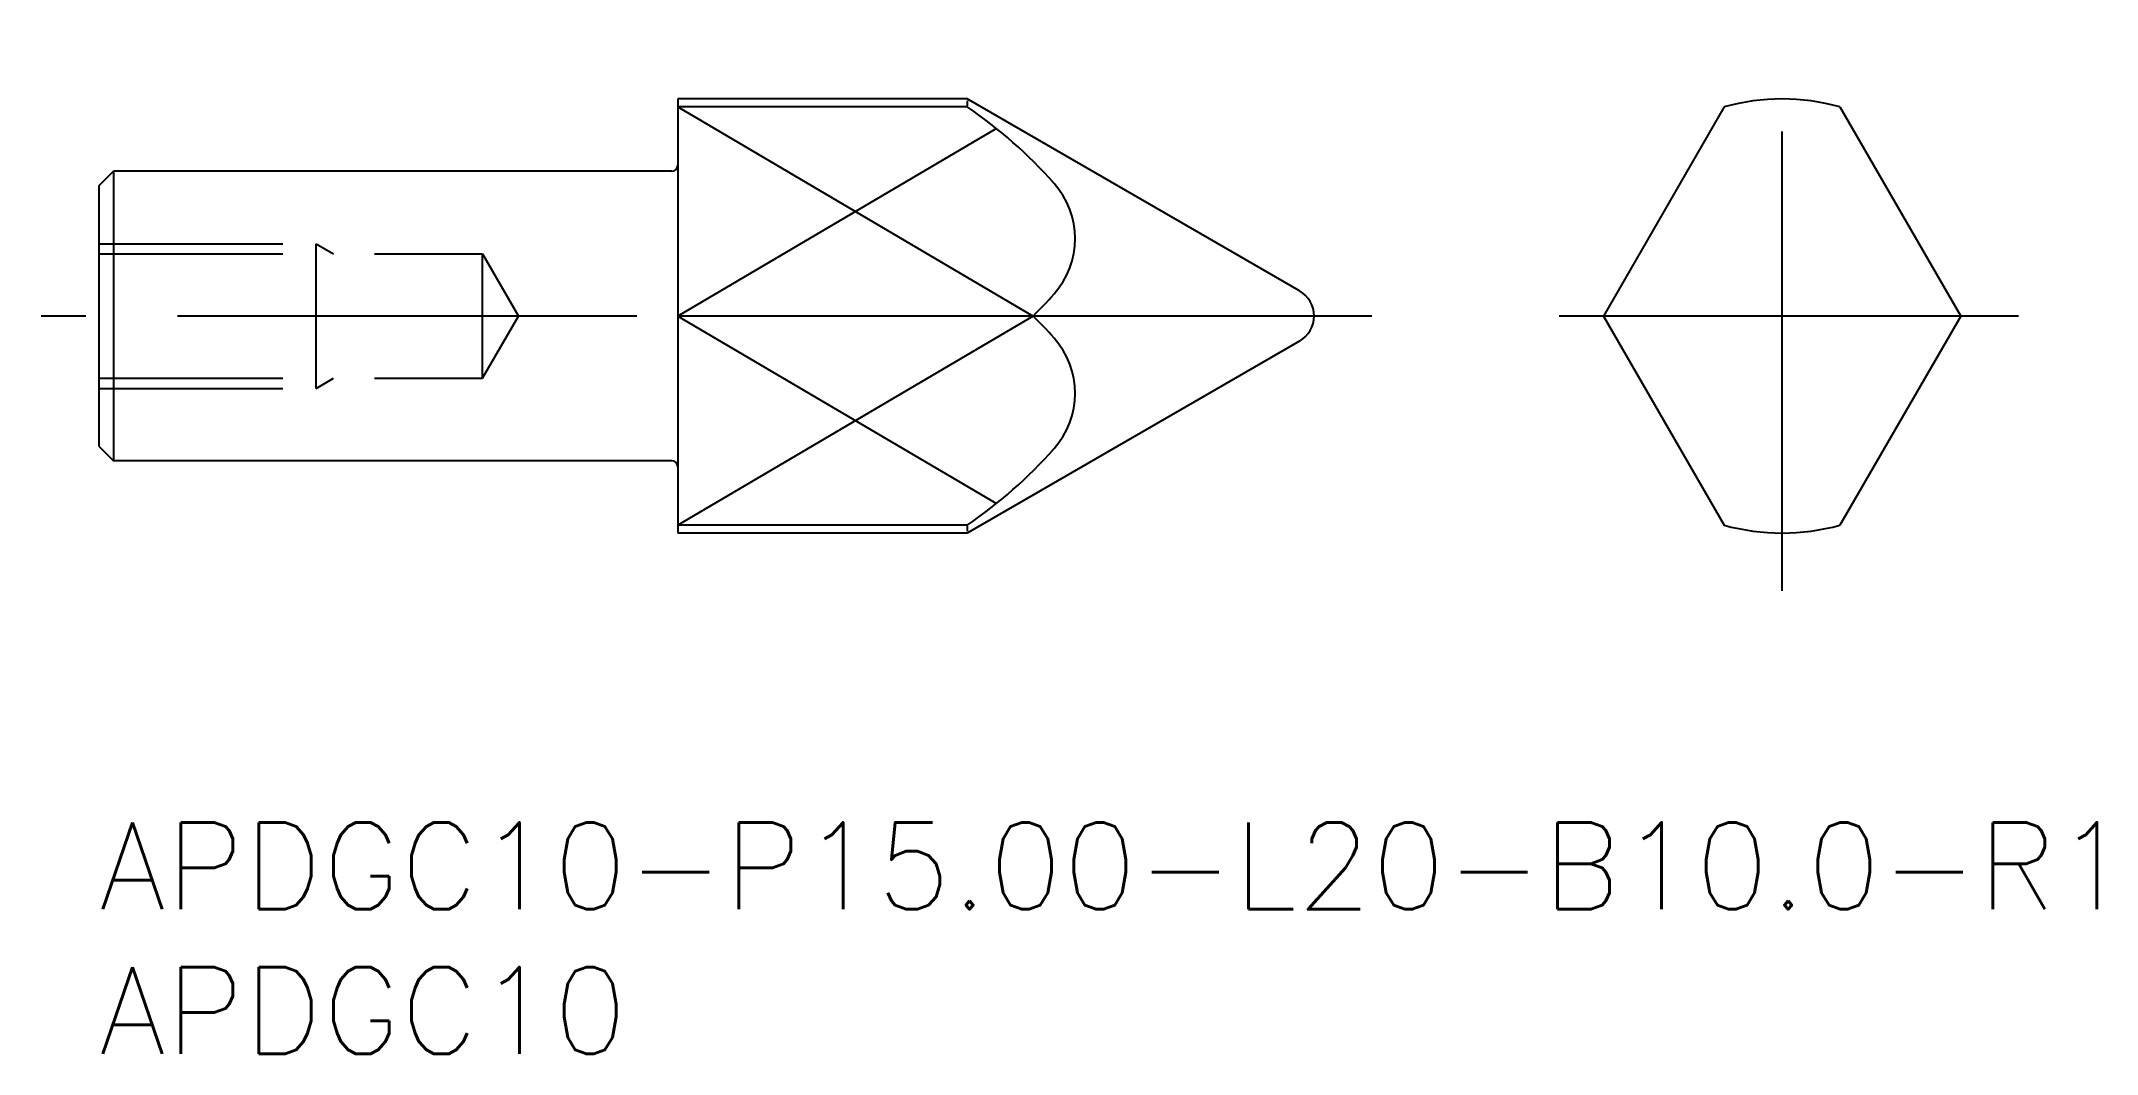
# Model space of a CAD drawing. Extents: x -2 to 69, y -8 to 27.
import ezdxf

# ---------------------------------------------------------------- set-up
doc = ezdxf.new("R2010")
doc.units = 0
doc.header["$LTSCALE"] = 0.5
doc.linetypes.add('CENTER', pattern=[50.8, 31.75, -6.35, 6.35, -6.35])
doc.linetypes.add('DASHED', pattern=[19.05, 12.7, -6.35])
for name, color, linetype in [('MSM_CENTER', 1, 'CENTER'), ('MSM_CONTINUOUS', 7, 'CONTINUOUS'), ('MSM_DASHED', 4, 'DASHED'), ('MSM_NARROW', 5, 'CONTINUOUS'), ('MSM_PART_NUMBER', 7, 'CONTINUOUS')]:
    doc.layers.add(name, color=color, linetype=linetype)
doc.styles.get("Standard").update_dxf_attribs({"font": 'txt.shx', "height": 1, "bigfont": 'bigfont.shx'})

# ---------------------------------------------------------------- blocks, each defined once
blk = doc.blocks.new('*U17')
at = {"layer": 'MSM_PART_NUMBER'}
blk.add_text('APDGC10-P15.00-L20-B10.0-R1', height=3, dxfattribs=at).set_placement((0, -3))
blk = doc.blocks.new('*U18')
at = {"layer": 'MSM_PART_NUMBER'}
blk.add_text('APDGC10', height=3, dxfattribs=at).set_placement((0, -8))

msp = doc.modelspace()

# ---------------------------------------------------------------- linework, layer by layer
at = {"layer": 'MSM_CENTER'}
for p, q in [((58.163, 8), (58.163, 27)), ((43.99, 17.5), (-2, 17.5)), ((66.337, 17.5), (49.99, 17.5))]:
    msp.add_line(p, q, dxfattribs=at)
at = {"layer": 'MSM_CONTINUOUS'}
for p, q in [((30, 25), (20, 25)), ((20, 25), (20, 10)), ((41.49, 18.366), (30, 25)), ((30, 24.728), (20, 24.728)), ((56.163, 24.728), (51.99, 17.5)), ((60.163, 24.728), (64.337, 17.5)), ((0, 22), (0.5, 22.5)), ((19.8, 22.5), (0.5, 22.5)), ((0.5, 22.5), (0.5, 12.5)), ((0, 22), (0, 13)), ((32.285, 17.5), (20, 17.5)), ((51.99, 17.5), (56.163, 10.272)), ((64.337, 17.5), (60.163, 10.272)), ((41.49, 16.634), (30, 10)), ((0, 13), (0.5, 12.5)), ((19.8, 12.5), (0.5, 12.5)), ((30, 10.272), (20, 10.272)), ((30, 10), (20, 10))]:
    msp.add_line(p, q, dxfattribs=at)
for centre, radius, start, end in [((58.163, 17.5), 7.5, 74.53399, 105.46601), ((20.932, 11.391), 16.128, 41.52566, 55.78744), ((19.8, 22.7), 0.2, 270, 360), ((30.849, 20.173), 2.881, 318.47434, 41.52566), ((20.932, 28.955), 16.128, 314.74424, 318.47434), ((40.99, 17.5), 1, 300, 60), ((20.932, 6.045), 16.128, 41.52566, 45.25576), ((30.849, 14.827), 2.881, 318.47434, 41.52566), ((20.932, 23.609), 16.128, 304.21256, 318.47434), ((19.8, 12.3), 0.2, 0, 90), ((58.163, 17.5), 7.5, 254.53399, 285.46601)]:
    msp.add_arc(centre, radius, start, end, dxfattribs=at)
at = {"layer": 'MSM_DASHED'}
for p, q in [((0, 20), (7.5, 20)), ((7.5, 15), (7.5, 20)), ((7.5, 20), (8.106, 19.65)), ((0, 19.65), (13.259, 19.65)), ((13.259, 15.35), (13.259, 19.65)), ((13.259, 19.65), (14.5, 17.5)), ((13.259, 15.35), (14.5, 17.5)), ((0, 15.35), (13.259, 15.35)), ((0, 15), (7.5, 15)), ((7.5, 15), (8.106, 15.35))]:
    msp.add_line(p, q, dxfattribs=at)
at = {"layer": 'MSM_NARROW'}
for p, q in [((30, 24.935), (30, 24.758)), ((20, 24.728), (32.285, 17.5)), ((31.013, 23.98), (20, 17.5)), ((32.285, 17.5), (20, 10.272)), ((20, 17.5), (31.013, 11.02)), ((30, 10.242), (30, 10.065))]:
    msp.add_line(p, q, dxfattribs=at)

# ---------------------------------------------------------------- block references
at = {"layer": 'MSM_CONTINUOUS'}
for name in ['*U17', '*U18']:
    msp.add_blockref(name, (0, 0), dxfattribs=at)

doc.saveas('drawing.dxf')
